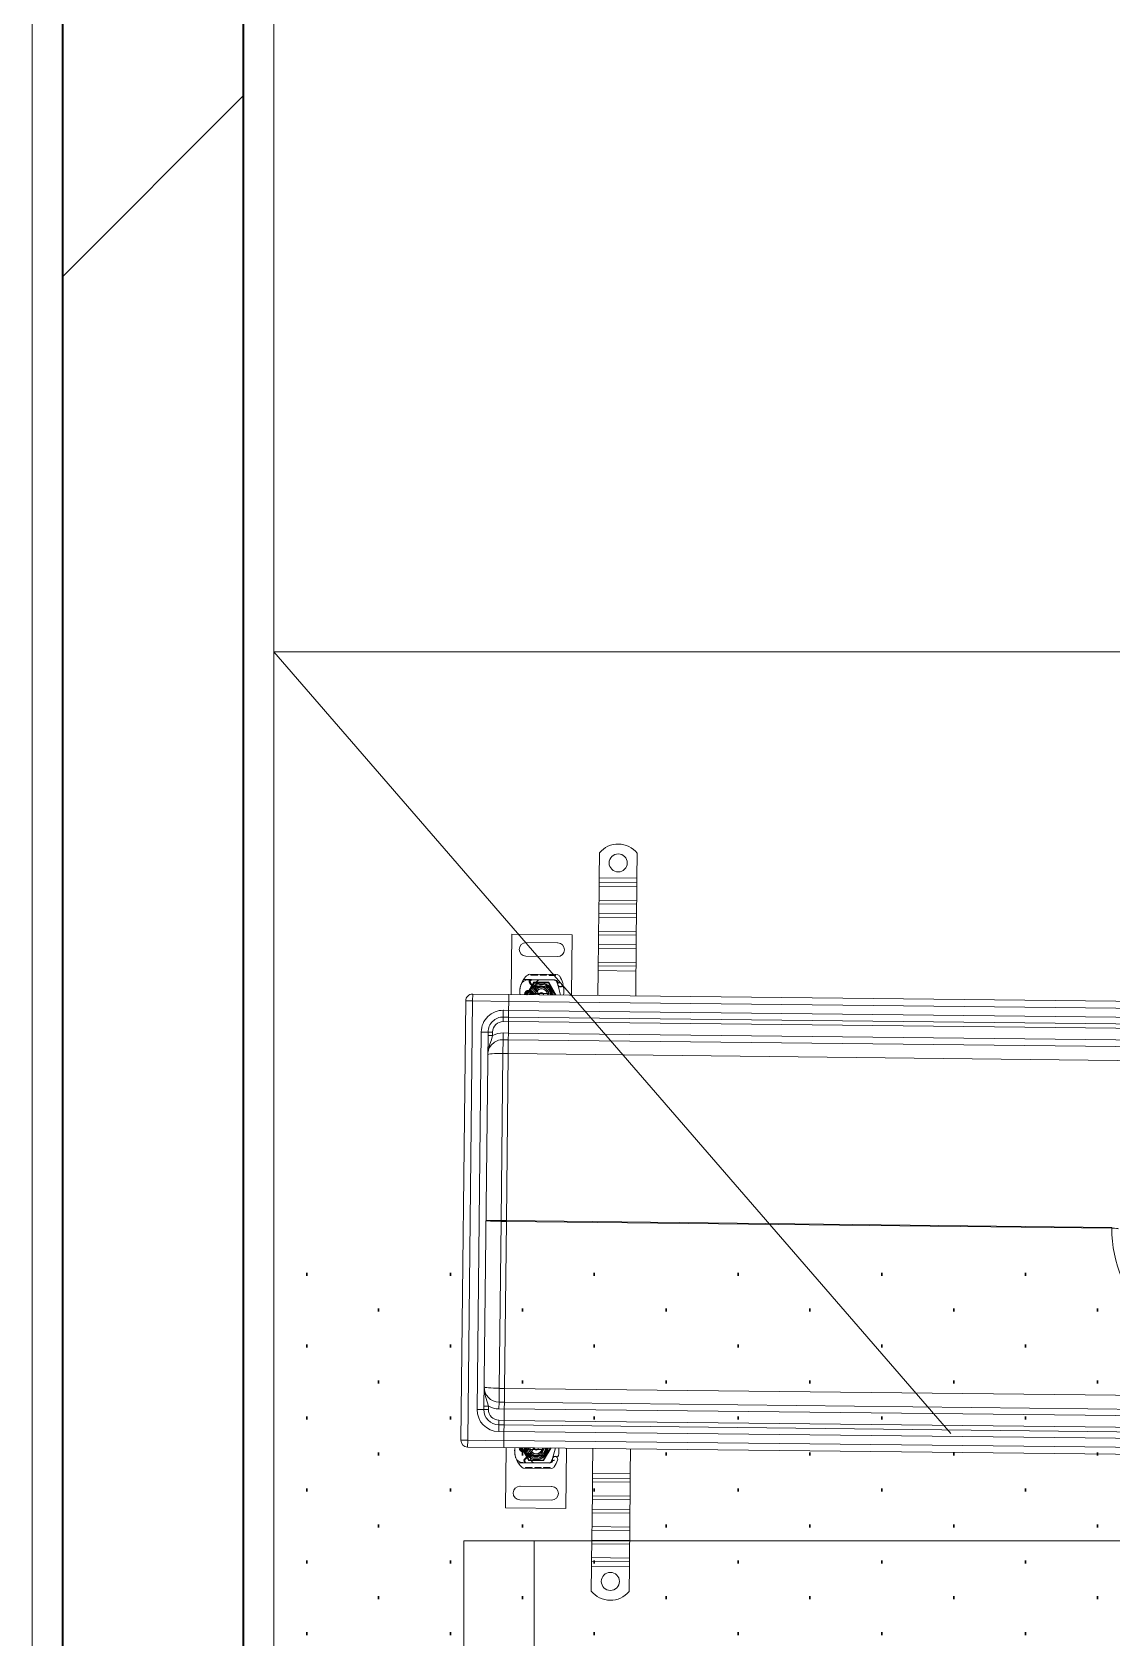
# Model space of a CAD drawing. Header units: millimetres. Extents: x -34838 to 729576, y -214038 to 121482.
# Drawn here: x 568622 to 569337, y -95108 to -94045 of the extents above; entities that cross this region are included whole.
import ezdxf

# ---------------------------------------------------------------- set-up
doc = ezdxf.new("R2010")
doc.units = ezdxf.units.MM
doc.header["$MEASUREMENT"] = 0
doc.linetypes.add('ШТРИХОВА 1_2', pattern=[1300, 750, -550])
for name, color, linetype, lineweight in [('0_Ном._пера__1', 7, 'Continuous', 13), ('0_Ном._пера__6', 7, 'Continuous', 60), ('АБ _ 0 _ СТІНИ _ ПЕРЕГОРОДКИ (ГК).3D_Ном._пера__27', 7, 'Continuous', 35), ('АБ _ 0 _ СТІНИ _ ПЕРЕГОРОДКИ (ГК).3D_Ном._пера__87', 7, 'Continuous', 13)]:
    doc.layers.add(name, color=color, linetype=linetype, lineweight=lineweight)
doc.layers.add('АБ _ 0 _ СТІНИ _ ПЕРЕГОРОДКИ (ГК).3D', color=7, linetype='Continuous')

# ---------------------------------------------------------------- blocks, each defined once
blk = doc.blocks.new('Стена_106_1', base_point=(568701.8, -91597.7))
at = {"layer": 'АБ _ 0 _ СТІНИ _ ПЕРЕГОРОДКИ (ГК).3D', "linetype": 'Continuous', "lineweight": 0, "true_color": 0x000000}
h = blk.add_hatch(dxfattribs=at)
h.set_pattern_fill('М___ЦЕГЛА_ОБЛИЧКУВАЛЬНА__3B', color=18, style=0, pattern_type=2)
h.set_pattern_definition([(45, (518441.8, -97737.7), (-707.107, 707.107), []), (45, (518300.3, -97596.3), (-707.107, 707.107), [])])
h.paths.add_polyline_path([(568761.8, -95997.7), (568761.8, -91677.7), (568641.8, -91677.7), (568641.8, -95997.7)])
at = {"layer": 'АБ _ 0 _ СТІНИ _ ПЕРЕГОРОДКИ (ГК).3D_Ном._пера__27', "color": 7, "linetype": 'Continuous', "lineweight": 35}
for p, q in [((568641.8, -91677.7), (568641.8, -95997.7)), ((568761.8, -95997.7), (568761.8, -91677.7))]:
    blk.add_line(p, q, dxfattribs=at)
at = {"layer": 'АБ _ 0 _ СТІНИ _ ПЕРЕГОРОДКИ (ГК).3D_Ном._пера__87', "color": 7, "linetype": 'Continuous', "lineweight": 13, "flags": 128}
for points in [[(568621.8, -91677.7), (568621.8, -96137.7)], [(568781.8, -95977.7), (568781.8, -91677.7)]]:
    blk.add_lwpolyline(points, dxfattribs=at)

msp = doc.modelspace()

# ---------------------------------------------------------------- hatches: boundary and pattern name
at = {"layer": '0_Ном._пера__6', "linetype": 'Continuous', "lineweight": 60}
h = msp.add_hatch(dxfattribs=at)
h.set_pattern_fill('DOTS_0001', style=0, pattern_type=2)
h.set_pattern_definition([(270, (569422.755, -95938.9), (-47.625, 23.8125), [0, -47.625])])
h.paths.add_polyline_path([(568757.8, -94843.9), (568757.8, -95938.9), (570087.8, -95938.9), (570087.8, -94843.9)])

# ---------------------------------------------------------------- linework, layer by layer
at = {"layer": '0_Ном._пера__1', "color": 7, "linetype": 'ШТРИХОВА 1_2', "lineweight": 13}
for p, q in [((568781.8, -94455.3), (570081.8, -94455.3)), ((570081.8, -95955.3), (568781.8, -94455.3))]:
    msp.add_line(p, q, dxfattribs=at)
at = {"layer": '0_Ном._пера__1', "color": 7, "linetype": 'Continuous', "lineweight": 13}
for p, q in [((568997.6, -94588.3), (568997.4, -94604.8)), ((569022.6, -94588.6), (569022.4, -94605.1)), ((568997.4, -94604.8), (568997.4, -94608)), ((569022.4, -94605.1), (568997.4, -94604.8)), ((568997.4, -94608), (568997.4, -94610.5)), ((569022.4, -94608.3), (568997.4, -94608)), ((569022.4, -94605.1), (569022.4, -94608.3)), ((568997.3, -94619.7), (568997.4, -94610.5)), ((569022.4, -94610.8), (568997.4, -94610.5)), ((569022.3, -94620), (569022.4, -94610.8)), ((569022.4, -94608.3), (569022.4, -94610.8)), ((568997.2, -94628.5), (568997.1, -94631)), ((568997.3, -94619.7), (568997.2, -94622.2)), ((568997.2, -94622.2), (568997.2, -94628.5)), ((569022.2, -94622.4), (568997.2, -94622.2)), ((569022.2, -94628.8), (568997.2, -94628.5)), ((569022.3, -94620), (568997.3, -94619.7)), ((569022.2, -94628.8), (569022.1, -94631.3)), ((569022.3, -94620), (569022.2, -94622.4)), ((569022.2, -94622.4), (569022.2, -94628.8)), ((568997, -94640.2), (568997.1, -94631)), ((569022.1, -94631.3), (568997.1, -94631)), ((569022, -94640.5), (569022.1, -94631.3)), ((568939.5, -94642.2), (568939.1, -94682.2)), ((568979.5, -94642.6), (568939.5, -94642.2)), ((568948.9, -94647.8), (568969.9, -94648)), ((568979.1, -94682.6), (568979.5, -94642.6)), ((568997, -94642.7), (568996.9, -94649)), ((568996.9, -94649), (568996.9, -94651.5)), ((569021.9, -94649.3), (568996.9, -94649)), ((568997, -94640.2), (568997, -94642.7)), ((569022, -94640.5), (568997, -94640.2)), ((569022, -94642.9), (568997, -94642.7)), ((569022, -94642.9), (569021.9, -94649.3)), ((569021.9, -94649.3), (569021.9, -94651.8)), ((569022, -94640.5), (569022, -94642.9)), ((568969.8, -94657), (568948.8, -94656.8)), ((568996.8, -94660.7), (568996.9, -94651.5)), ((568996.8, -94660.7), (568996.8, -94663.2)), ((569021.8, -94661), (568996.8, -94660.7)), ((569021.9, -94651.8), (568996.9, -94651.5)), ((569021.8, -94661), (569021.9, -94651.8)), ((569021.8, -94661), (569021.8, -94663.4)), ((568969.5, -94669), (568951.3, -94668.8)), ((568952.2, -94668.8), (568952.2, -94669.3)), ((568952.2, -94669.3), (568956.7, -94669.4)), ((568953.1, -94668.8), (568953.1, -94669.3)), ((568955.8, -94668.8), (568955.8, -94669.3)), ((568956.7, -94668.9), (568956.7, -94669.4)), ((568958.4, -94668.9), (568958.4, -94669.4)), ((568958.4, -94668.9), (568958.4, -94669.4)), ((568958.4, -94669.4), (568958.4, -94669.4)), ((568958.4, -94669.4), (568962.5, -94669.4)), ((568959.1, -94668.9), (568959.1, -94669.4)), ((568959.2, -94668.9), (568959.2, -94669.4)), ((568961.6, -94668.9), (568961.6, -94669.4)), ((568962.5, -94668.9), (568962.5, -94669.4)), ((568964.3, -94669), (568964.3, -94669.5)), ((568964.3, -94669), (568964.3, -94669.5)), ((568964.3, -94669.5), (568966.4, -94669.5)), ((568965.2, -94669), (568965.2, -94669.5)), ((568965.2, -94669), (568965.2, -94669.5)), ((568965.2, -94669), (568965.2, -94669.5)), ((568965.5, -94669), (568965.5, -94669.5)), ((568966.4, -94669), (568966.4, -94669.5)), ((568966.4, -94669.5), (568968.5, -94669.5)), ((568967.3, -94669), (568967.3, -94669.5)), ((568967.5, -94669), (568967.5, -94669.5)), ((568967.6, -94669), (568967.6, -94669.5)), ((568967.6, -94669), (568967.6, -94669.5)), ((568968.5, -94669), (568968.5, -94669.5)), ((568968.5, -94669), (568968.5, -94669.5)), ((568996.7, -94666.3), (568996.6, -94682.8)), ((568996.8, -94663.2), (568996.7, -94666.3)), ((569021.7, -94666.6), (568996.7, -94666.3)), ((569021.8, -94663.4), (568996.8, -94663.2)), ((569021.7, -94666.6), (569021.6, -94683.1)), ((569021.8, -94663.4), (569021.7, -94666.6)), ((568913.5, -94686.4), (568913.6, -94681.9)), ((568937.6, -94682.2), (568913.6, -94681.9)), ((568937.6, -94682.2), (568937.5, -94686.7)), ((569424, -94687.6), (568937.6, -94682.2)), ((568947.3, -94672.2), (568952.5, -94672.3)), ((568954.5, -94674.4), (568949.8, -94682.3)), ((568951.9, -94680.1), (568949.9, -94680.1)), ((568949.9, -94680.6), (568951.8, -94680.6)), ((568953, -94672.4), (568950.3, -94672.4)), ((568955.7, -94679.3), (568951.4, -94674.8)), ((568952, -94674.7), (568954.2, -94677)), ((568952.5, -94672.3), (568958.5, -94672.4)), ((568957.8, -94672.4), (568953, -94672.4)), ((568963.8, -94674.5), (568954.5, -94674.4)), ((568954.9, -94677.3), (568955.4, -94677.3)), ((568955.2, -94681.4), (568962.9, -94681.5)), ((568955.4, -94677.3), (568956, -94677.3)), ((568956, -94677.3), (568955.5, -94676.8)), ((568956.6, -94676.8), (568956.5, -94676.8)), ((568956.6, -94677.3), (568956.5, -94677.3)), ((568959.1, -94676.9), (568956.6, -94676.8)), ((568956.6, -94677.3), (568959.1, -94677.4)), ((568958.5, -94672.5), (568957.8, -94672.4)), ((568958.5, -94672.4), (568968, -94672.5)), ((568968, -94672.6), (568958.5, -94672.5)), ((568963.7, -94677.1), (568959.3, -94676.9)), ((568959.3, -94677.4), (568963.7, -94677.6)), ((568968.3, -94682.5), (568963.8, -94674.5)), ((568969.4, -94673.9), (568970, -94675.7)), ((568970, -94674.2), (568969.8, -94673.8)), ((568970.1, -94676.1), (568970, -94675.7)), ((568971.8, -94682.6), (568970.2, -94676.4)), ((568905.8, -94977.3), (568909, -94686.4)), ((568913.5, -94686.4), (568909, -94686.4)), ((568913.5, -94686.4), (568910.3, -94977.4)), ((568913.5, -94686.4), (568937.5, -94686.7)), ((568933.9, -94692.6), (568937.4, -94692.7)), ((568933.9, -94697.1), (568933.9, -94692.6)), ((568937.4, -94692.7), (568937.5, -94686.7)), ((568937.4, -94697.2), (568937.4, -94692.7)), ((569423.9, -94698.2), (568937.4, -94692.8)), ((568937.5, -94686.8), (569424, -94692.2)), ((568937.4, -94697.2), (568933.9, -94697.1)), ((568933.9, -94697.1), (568933.9, -94700.1)), ((568937.4, -94700.2), (568933.9, -94700.1)), ((568937.3, -94707.7), (568937.4, -94700.2)), ((568937.4, -94697.2), (569423.9, -94702.6)), ((568937.4, -94697.2), (568937.4, -94700.2)), ((568937.4, -94700.1), (569423.8, -94705.5)), ((568916.5, -94957), (568919.3, -94707)), ((568923.8, -94707), (568919.3, -94707)), ((568923.8, -94707), (568921, -94957)), ((568923.8, -94707), (568926.8, -94707.1)), ((568923.8, -94709.3), (568926.8, -94709.4)), ((568926.8, -94707.1), (568926.8, -94709.4)), ((568933.7, -94712.1), (568933.6, -94721.3)), ((568933.7, -94712.1), (568933.8, -94707.6)), ((568937.2, -94712.2), (568933.7, -94712.1)), ((568933.8, -94707.6), (568937.3, -94707.7)), ((568937.2, -94712.2), (568937.3, -94707.7)), ((568937.2, -94712.2), (569423.7, -94717.6)), ((569423.7, -94713.2), (568937.3, -94707.8)), ((568933.6, -94721.3), (568932.4, -94831.9)), ((568937.1, -94721.3), (568933.6, -94721.3)), ((568935.9, -94831.9), (568937.1, -94721.3)), ((568937.2, -94715.8), (568937.1, -94721.3)), ((568937.1, -94721.3), (569423.6, -94726.7)), ((568931.2, -94943), (568932.4, -94832.4)), ((568932.4, -94831.9), (568935.9, -94831.9)), ((568932.4, -94832.4), (568932.4, -94831.9)), ((568935.9, -94832.4), (568932.4, -94832.4)), ((568935.9, -94832.4), (568934.7, -94943)), ((569337, -94836.4), (568935.9, -94831.9)), ((568935.9, -94831.9), (568935.9, -94832.4)), ((568935.9, -94832.4), (569337, -94836.9)), ((568931.1, -94952.1), (568931.2, -94943)), ((568934.7, -94943), (568931.2, -94943)), ((568934.6, -94948.5), (568934.7, -94943)), ((569421.1, -94948.4), (568934.7, -94943)), ((568916.5, -94957), (568921, -94957)), ((568921, -94954.7), (568924, -94954.7)), ((568921, -94957), (568924, -94957)), ((568924, -94957), (568924, -94954.7)), ((568931.1, -94952.1), (568931, -94956.6)), ((568931, -94956.6), (568934.5, -94956.7)), ((568934.6, -94952.2), (568931.1, -94952.1)), ((568934.5, -94956.7), (568934.4, -94964.2)), ((568934.6, -94952.2), (568934.5, -94956.7)), ((568934.5, -94956.5), (569421, -94961.9)), ((569421, -94957.6), (568934.6, -94952.2)), ((568930.9, -94967.1), (568930.9, -94964.1)), ((568934.4, -94964.2), (568930.9, -94964.1)), ((568930.9, -94971.6), (568930.9, -94967.1)), ((568930.9, -94967.1), (568934.4, -94967.2)), ((568934.3, -94971.7), (568934.4, -94967.2)), ((568934.4, -94967.2), (568934.4, -94964.2)), ((569420.9, -94969.7), (568934.4, -94964.3)), ((569420.9, -94972.6), (568934.4, -94967.2)), ((568905.8, -94977.3), (568910.3, -94977.4)), ((568910.2, -94981.9), (568910.3, -94977.4)), ((568934.3, -94977.7), (568910.3, -94977.4)), ((568934.3, -94971.7), (568930.9, -94971.6)), ((568934.3, -94977.7), (568934.2, -94982.2)), ((568934.3, -94971.7), (568934.3, -94977.7)), ((569420.8, -94982.9), (568934.3, -94977.5)), ((568934.4, -94971.5), (569420.8, -94976.9)), ((568910.2, -94981.9), (568934.2, -94982.2)), ((568934.2, -94982.2), (569420.7, -94987.6)), ((568935.3, -95022.2), (568935.7, -94982.2)), ((568951, -94990.4), (568946.5, -94982.3)), ((568946.5, -94984), (568948.5, -94984.1)), ((568948.5, -94984.6), (568946.5, -94984.5)), ((568952.3, -94985.4), (568947.9, -94989.8)), ((568948.5, -94989.9), (568950.8, -94987.7)), ((568960.3, -94990.5), (568951, -94990.4)), ((568951.5, -94987.4), (568952, -94987.4)), ((568951.8, -94983.4), (568959.6, -94983.4)), ((568952, -94987.4), (568952.6, -94987.4)), ((568952.6, -94987.4), (568952, -94987.9)), ((568953.1, -94987.9), (568953, -94987.9)), ((568953.1, -94987.4), (568955.7, -94987.4)), ((568953.1, -94987.4), (568953.1, -94987.4)), ((568955.7, -94987.9), (568953.1, -94987.9)), ((568955.9, -94987.4), (568960.3, -94987.3)), ((568960.3, -94987.8), (568955.9, -94987.9)), ((568965, -94982.5), (568960.3, -94990.5)), ((568965.9, -94991.1), (568966.5, -94989.4)), ((568966.5, -94990.8), (568966.3, -94991.3)), ((568966.7, -94988.9), (568966.5, -94989.4)), ((568968.5, -94982.5), (568966.8, -94988.7)), ((568975.7, -94982.6), (568975.3, -95022.6)), ((568993, -94999.3), (568993.2, -94982.8)), ((569018, -94999.6), (569018.2, -94983.1)), ((568943.7, -94992.3), (568948.9, -94992.4)), ((568949.4, -94992.3), (568946.8, -94992.2)), ((568965.9, -94996), (568947.7, -94995.9)), ((568948.6, -94995.4), (568953.1, -94995.4)), ((568948.6, -94995.9), (568948.6, -94995.4)), ((568948.9, -94992.4), (568954.9, -94992.4)), ((568954.3, -94992.3), (568949.4, -94992.3)), ((568949.5, -94995.9), (568949.5, -94995.4)), ((568952.2, -94995.9), (568952.2, -94995.4)), ((568953.1, -94995.9), (568953.1, -94995.4)), ((568954.9, -94992.3), (568954.3, -94992.3)), ((568954.8, -94995.4), (568954.8, -94995.4)), ((568954.8, -94995.4), (568958.9, -94995.4)), ((568954.8, -94995.9), (568954.8, -94995.4)), ((568954.8, -94995.9), (568954.8, -94995.4)), ((568964.5, -94992.4), (568954.9, -94992.3)), ((568954.9, -94992.4), (568964.5, -94992.5)), ((568955.5, -94995.9), (568955.5, -94995.4)), ((568955.5, -94995.9), (568955.5, -94995.4)), ((568957.9, -94995.9), (568958, -94995.4)), ((568958.9, -94995.9), (568958.9, -94995.4)), ((568960.6, -94995.5), (568962.8, -94995.5)), ((568960.6, -94996), (568960.6, -94995.5)), ((568960.6, -94996), (568960.6, -94995.5)), ((568961.5, -94996), (568961.5, -94995.5)), ((568961.5, -94996), (568961.5, -94995.5)), ((568961.6, -94996), (568961.6, -94995.5)), ((568961.8, -94996), (568961.8, -94995.5)), ((568962.8, -94995.5), (568964.9, -94995.5)), ((568962.8, -94996), (568962.8, -94995.5)), ((568963.7, -94996), (568963.7, -94995.5)), ((568963.9, -94996), (568963.9, -94995.5)), ((568964, -94996), (568964, -94995.5)), ((568964, -94996), (568964, -94995.5)), ((568964.9, -94996), (568964.9, -94995.5)), ((568964.9, -94996), (568964.9, -94995.5)), ((568993, -95002.5), (568993, -94999.3)), ((568993, -94999.3), (569018, -94999.6)), ((569018, -95002.7), (569018, -94999.6)), ((568965.9, -95008), (568945, -95007.8)), ((568993, -95004.9), (568992.9, -95014.1)), ((568993, -95004.9), (568993, -95002.5)), ((568993, -95002.5), (569018, -95002.7)), ((568993, -95004.9), (569018, -95005.2)), ((569018, -95005.2), (569017.9, -95014.4)), ((569018, -95005.2), (569018, -95002.7)), ((568975.3, -95022.6), (568935.3, -95022.2)), ((568944.9, -95016.8), (568965.8, -95017)), ((568992.8, -95023), (568992.9, -95016.6)), ((568992.9, -95016.6), (568992.9, -95014.1)), ((568992.9, -95014.1), (569017.9, -95014.4)), ((568992.9, -95016.6), (569017.9, -95016.9)), ((569017.8, -95023.3), (569017.9, -95016.9)), ((569017.9, -95016.9), (569017.9, -95014.4)), ((568992.8, -95025.5), (568992.7, -95034.6)), ((568992.8, -95025.5), (568992.8, -95023)), ((568992.8, -95023), (569017.8, -95023.3)), ((568992.8, -95025.5), (569017.8, -95025.7)), ((569017.8, -95025.7), (569017.7, -95034.9)), ((569017.8, -95025.7), (569017.8, -95023.3)), ((568907.8, -95938.9), (568907.8, -95043.9)), ((568907.8, -95043.9), (569937.8, -95043.9)), ((568954.3, -95938.9), (568954.3, -95043.9)), ((568992.5, -95046), (568992.6, -95043.5)), ((568992.6, -95037.1), (568992.7, -95034.6)), ((568992.6, -95043.5), (568992.6, -95037.1)), ((568992.6, -95037.1), (569017.6, -95037.4)), ((568992.6, -95043.5), (569017.6, -95043.8)), ((568992.7, -95034.6), (569017.7, -95034.9)), ((569017.5, -95046.2), (569017.6, -95043.8)), ((569017.6, -95037.4), (569017.7, -95034.9)), ((569017.6, -95043.8), (569017.6, -95037.4)), ((568992.5, -95046), (568992.4, -95055.1)), ((568992.5, -95046), (569017.5, -95046.2)), ((569017.5, -95046.2), (569017.4, -95055.4)), ((568992.2, -95077.3), (568992.4, -95060.8)), ((568992.4, -95057.6), (568992.4, -95055.1)), ((568992.4, -95055.1), (569017.4, -95055.4)), ((568992.4, -95060.8), (568992.4, -95057.6)), ((568992.4, -95057.6), (569017.4, -95057.9)), ((568992.4, -95060.8), (569017.4, -95061.1)), ((569017.2, -95077.6), (569017.4, -95061.1)), ((569017.4, -95057.9), (569017.4, -95055.4)), ((569017.4, -95061.1), (569017.4, -95057.9))]:
    msp.add_line(p, q, dxfattribs=at)
at = {"layer": '0_Ном._пера__1', "color": 7, "linetype": 'Continuous', "lineweight": 13, "flags": 128}
for points in [[(568945.5, -94675.9), (568945.1, -94677.2), (568944.9, -94678.6), (568944.9, -94679.2), (568944.8, -94680.6)], [(568949.2, -94682.3), (568954.2, -94673.9)], [(568954.2, -94673.9), (568964.1, -94674)], [(568954.2, -94681.4), (568955.2, -94681.4)], [(568956.5, -94676.8), (568956.2, -94676.8), (568956, -94676.8), (568955.8, -94676.8), (568955.6, -94676.8), (568955.5, -94676.8), (568955.5, -94676.8)], [(568956, -94677.3), (568956, -94677.3), (568956.1, -94677.3), (568956.2, -94677.3), (568956.3, -94677.3), (568956.4, -94677.3), (568956.5, -94677.3)], [(568962.9, -94681.5), (568964, -94681.5)], [(568964.1, -94674), (568968.9, -94682.5)], [(568964.4, -94678), (568964.6, -94678.1), (568964.8, -94678.2)], [(568964.4, -94679.5), (568964.5, -94679.2), (568964.6, -94678.9)], [(568964.4, -94679.5), (568964.5, -94679.5)], [(568964.9, -94679.5), (568964.9, -94679.4), (568964.8, -94678.8), (568964.6, -94678.2), (568964.5, -94678.1)], [(568964.6, -94678.9), (568964.6, -94679.2), (568964.5, -94679.5)], [(568964.5, -94679.6), (568964.7, -94679.5), (568964.9, -94679.5)], [(568964.5, -94679.6), (568965.7, -94682.5)], [(568966.8, -94682.5), (568966.6, -94680.8), (568964.8, -94678.2)], [(568965, -94677.9), (568964.9, -94679.5)], [(568966.3, -94682.5), (568965.9, -94681), (568964.9, -94679.5)], [(568964.9, -94679.5), (568966.3, -94682.5)], [(568970.2, -94676.2), (568970.1, -94676.1)], [(568971.3, -94674.5), (568971, -94674.4), (568970.8, -94674.4), (568970.4, -94674.4), (568970.2, -94674.3), (568970.2, -94674.3)], [(568970.2, -94676.4), (568970.2, -94676.2)], [(568970.2, -94676.4), (568970.2, -94676.4)], [(568972.5, -94676.9), (568972.2, -94677), (568971.6, -94677), (568971.2, -94677), (568970.9, -94676.9), (568970.5, -94676.6)], [(568974, -94677.7), (568973.6, -94677.3)], [(568926.8, -94709.4), (568926, -94712.1), (568925, -94715), (568924, -94718.3), (568923.7, -94720.2), (568923.7, -94721.1), (568923.6, -94722)], [(568937.2, -94712.2), (568937.2, -94712.8), (568937.2, -94714.8), (568937.2, -94716.4)], [(569337, -94836.4), (569337, -94836.6), (569337, -94836.9)], [(568924, -94954.7), (568923.3, -94952), (568922.4, -94949), (568921.5, -94945.7), (568921.3, -94943.9), (568921.2, -94942.9), (568921.2, -94942)], [(568934.6, -94947.9), (568934.6, -94949.5), (568934.6, -94951.5), (568934.6, -94952.2)], [(568942, -94988.6), (568941.7, -94987.3), (568941.5, -94985.9), (568941.5, -94985.2), (568941.5, -94983.9)], [(568945.9, -94982.3), (568950.7, -94990.8)], [(568950.7, -94990.8), (568960.5, -94990.9)], [(568950.8, -94983.3), (568951.8, -94983.4)], [(568953, -94987.9), (568952.7, -94987.9), (568952.5, -94987.9), (568952.4, -94987.9), (568952.1, -94987.9), (568952.1, -94987.9), (568952, -94987.9)], [(568952.6, -94987.4), (568952.6, -94987.4), (568952.6, -94987.4), (568952.7, -94987.4), (568952.8, -94987.4), (568952.9, -94987.4), (568953.1, -94987.4)], [(568959.6, -94983.4), (568960.6, -94983.4)], [(568960.5, -94990.9), (568965.5, -94982.5)], [(568961, -94985.5), (568961.1, -94985.4)], [(568961, -94985.5), (568961.1, -94985.8), (568961.2, -94986.1)], [(568961, -94986.9), (568961.2, -94986.8), (568961.4, -94986.7)], [(568961.2, -94986.1), (568961.2, -94985.7), (568961.1, -94985.4)], [(568961.5, -94985.5), (568961.5, -94985.5), (568961.4, -94986.2), (568961.2, -94986.7), (568961.1, -94986.8)], [(568961.2, -94985.4), (568962.4, -94982.5)], [(568961.2, -94985.4), (568961.3, -94985.4), (568961.5, -94985.5)], [(568963.5, -94982.5), (568963.2, -94984.2), (568961.4, -94986.7)], [(568963, -94982.5), (568962.6, -94984), (568961.5, -94985.5)], [(568961.5, -94985.5), (568963, -94982.5)], [(568961.6, -94987), (568961.5, -94985.5)], [(568966.8, -94988.7), (568966.7, -94988.8)], [(568966.8, -94988.7), (568966.7, -94988.7)], [(568966.7, -94988.8), (568966.7, -94988.9)], [(568967.8, -94990.6), (568967.5, -94990.6), (568967.3, -94990.7), (568966.9, -94990.7), (568966.7, -94990.7), (568966.7, -94990.7)], [(568969.1, -94988.2), (568968.8, -94988.1), (568968.2, -94988), (568967.7, -94988.1), (568967.4, -94988.2), (568967, -94988.4)], [(568970.5, -94987.5), (568970.2, -94987.8)]]:
    msp.add_lwpolyline(points, dxfattribs=at)
at = {"layer": '0_Ном._пера__1', "color": 7, "linetype": 'Continuous', "lineweight": 13}
msp.add_lwpolyline([(568907.8, -95938.9), (568907.8, -95043.9), (569937.8, -95043.9), (569937.8, -95938.9)], close=True, dxfattribs=at)
for centre in [(569010, -94595), (569004.8, -95070.9)]:
    msp.add_circle(centre, 6, dxfattribs=at)
for centre, radius, start, end in [((569010, -94598.5), 16, 37.9894, 140.7398), ((568948.9, -94652.3), 4.5, 89.3646, 269.3646), ((568969.9, -94652.5), 4.5, 269.3646, 89.3646), ((568958.9, -94680.1), 14, 129.2518, 160.6309), ((568951.3, -94670.8), 2, 89.202, 129.2518), ((568969.5, -94671), 2, 31.1951, 89.202), ((568950.9, -94682.3), 23.8, 18.9491, 31.1951), ((568913.5, -94686.4), 4.5, 89.3646, 179.3646), ((568959.8, -94680.4), 15, 160.6309, 180.8106), ((568950.8, -94680.5), 6, 180.8106, 196.7543), ((568950.3, -94677.4), 5, 157.3091, 162.4809), ((568950.3, -94677.4), 5, 89.3646, 157.3091), ((568950.9, -94682.3), 3, 359.3646, 179.3646), ((568950.9, -94682.3), 2.5, 359.3646, 179.3646), ((568950.9, -94682.3), 2, 118.3196, 179.3646), ((568949.9, -94680.6), 0.5, 89.3646, 118.3196), ((568952.5, -94673.8), 1.5, 89.202, 224.1802), ((568959.1, -94682.4), 7.8, 359.3646, 179.3646), ((568959.1, -94682.4), 7.65, 359.3646, 179.3646), ((568953, -94673.8), 1.37, 89.3646, 224.3429), ((568950.9, -94682.3), 2, 359.3646, 60.4096), ((568951.8, -94680.6), 0.5, 60.4096, 89.3646), ((568959.1, -94682.4), 6.94, 359.3646, 179.3646), ((568959.1, -94682.4), 6, 359.3646, 179.3646), ((568959.1, -94682.4), 5.05, 131.2199, 179.3646), ((568959.1, -94682.4), 5, 359.3646, 179.3646), ((568959.1, -94682.4), 5, 167.8277, 179.3646), ((568954.9, -94676.3), 1, 224.3429, 269.3646), ((568959.1, -94682.4), 5, 10.9016, 167.8277), ((568959.1, -94682.4), 4.19, 359.3646, 179.3646), ((568959.1, -94682.4), 4, 13.8421, 164.8871), ((568963.4, -94676.3), 8, 169.7964, 209.5692), ((568958.5, -94675.4), 3, 89.202, 169.7964), ((568963.4, -94676.2), 7.9, 169.959, 184.3491), ((568958.4, -94675.4), 2.9, 89.3646, 169.959), ((568959.1, -94682.4), 5.05, 89.3646, 131.2199), ((568952.5, -94682.4), 4.5, 29.5692, 44.1803), ((568952.5, -94682.4), 4.5, 0.5237, 29.5692), ((568959.1, -94682.4), 1.5, 359.3646, 179.3646), ((568959.1, -94682.4), 1.4, 359.3646, 179.3646), ((568959.1, -94682.4), 5.55, 87.0722, 89.3646), ((568959.1, -94682.4), 5.05, 87.0722, 89.3646), ((568963.6, -94678.6), 1.5, 344.0652, 87.0722), ((568963.6, -94678.6), 1, 344.0353, 87.0722), ((568959.1, -94682.4), 5, 359.3646, 10.9016), ((568967.5, -94674.6), 2, 18.0948, 89.3646), ((568968, -94674.6), 2.1, 24.2181, 89.202), ((568968, -94674.6), 2, 23.6557, 89.3646), ((568950.9, -94682.3), 20.9, 22.4698, 24.2177), ((568971.8, -94675.1), 1.89, 159.4332, 198.0948), ((568969.7, -94674.3), 0.3, 339.4332, 23.6557), ((568971.7, -94675.2), 1.75, 151.7684, 18.9491), ((568971.1, -94675.8), 1, 198.0948, 230.7634), ((568971.7, -94675.1), 1.95, 230.7634, 295.4164), ((568973, -94677.8), 1, 5.1945, 115.4164), ((568952, -94679.7), 22, 352.4026, 5.1945), ((568933.8, -94707.1), 14.5, 89.3646, 179.3646), ((568933.8, -94707.1), 10, 89.3646, 179.3646), ((568933.8, -94707.1), 7, 89.3646, 179.3646), ((568933.6, -94722.1), 10, 89.3646, 179.3646), ((568933.6, -94722.1), 14.5, 89.3646, 118.2303), ((569422.5, -94837.2), 85.5, 179.8024, 269.2599), ((568931.2, -94942.1), 10, 179.3646, 269.3646), ((568931, -94957.1), 14.5, 179.3646, 269.3646), ((568931, -94957.1), 10, 179.3646, 269.3646), ((568931.2, -94942.1), 14.5, 240.4989, 269.3646), ((568931, -94957.1), 7, 179.3646, 269.3646), ((568910.3, -94977.4), 4.5, 179.3646, 269.3646), ((568956.4, -94984.4), 15, 177.9186, 198.0983), ((568947.5, -94984.1), 6, 161.9749, 177.9186), ((568946.8, -94987.2), 5, 196.2484, 201.4201), ((568946.8, -94987.2), 5, 201.4201, 269.3646), ((568955.5, -94984.7), 14, 198.0983, 229.4774), ((568947.5, -94982.3), 3, 179.3646, 359.3646), ((568947.5, -94982.3), 2.5, 179.3646, 359.3646), ((568947.5, -94982.3), 2, 179.3646, 240.4096), ((568946.5, -94984), 0.5, 240.4096, 269.3646), ((568949, -94990.9), 1.5, 134.549, 269.5272), ((568955.7, -94982.4), 7.8, 179.3646, 359.3646), ((568955.7, -94982.4), 7.65, 179.3646, 359.3646), ((568949.4, -94990.9), 1.37, 134.3864, 269.3646), ((568947.5, -94982.3), 2, 298.3196, 359.3646), ((568948.5, -94984.1), 0.5, 269.3646, 298.3196), ((568955.7, -94982.4), 6.94, 179.3646, 359.3646), ((568955.7, -94982.4), 6, 179.3646, 359.3646), ((568955.7, -94982.4), 5, 179.3646, 359.3646), ((568955.7, -94982.4), 5, 179.3646, 190.9016), ((568955.7, -94982.4), 5.05, 179.3646, 227.5093), ((568955.7, -94982.4), 5, 190.9016, 347.8277), ((568951.5, -94988.4), 1, 89.3646, 134.3864), ((568955.7, -94982.4), 4.19, 179.3646, 359.3646), ((568955.7, -94982.4), 4, 193.8421, 344.8871), ((568959.9, -94988.6), 8, 149.16, 188.9328), ((568959.9, -94988.7), 7.9, 174.3801, 188.7702), ((568955, -94989.4), 3, 188.9328, 269.5272), ((568955, -94989.4), 2.9, 188.7702, 269.3646), ((568949.2, -94982.2), 4.5, 314.549, 329.1601), ((568955.7, -94982.4), 5.05, 227.5093, 269.3646), ((568949.2, -94982.2), 4.5, 329.16, 358.2055), ((568955.7, -94982.4), 1.5, 179.3646, 359.3646), ((568955.7, -94982.4), 1.4, 179.3646, 359.3646), ((568955.7, -94982.4), 5.05, 269.3646, 271.6571), ((568955.7, -94982.4), 5.55, 269.3646, 271.6571), ((568960.2, -94986.3), 1.5, 271.6571, 14.664), ((568960.2, -94986.3), 1, 271.657, 14.6939), ((568955.7, -94982.4), 5, 347.8277, 359.3646), ((568968.3, -94990), 1.89, 160.6344, 199.296), ((568947.5, -94982.3), 20.9, 334.5109, 336.2587), ((568968.2, -94989.9), 1.75, 339.7802, 206.9608), ((568966.2, -94990.7), 0.3, 335.0736, 19.296), ((568967.6, -94989.2), 1, 127.9658, 160.6344), ((568968.2, -94990), 1.95, 63.3129, 127.9658), ((568947.5, -94982.3), 23.8, 327.5342, 339.7802), ((568969.5, -94987.3), 1, 243.3129, 353.5347), ((568948.7, -94985), 22, 353.5347, 6.3266), ((568947.7, -94993.9), 2, 229.4774, 269.5272), ((568964, -94990.4), 2, 269.3646, 340.6344), ((568964.5, -94990.4), 2, 269.3646, 335.0736), ((568964.5, -94990.4), 2.1, 269.5272, 334.5112), ((568965.9, -94994), 2, 269.5272, 327.5342), ((568944.9, -95012.3), 4.5, 89.3646, 269.3646), ((568965.9, -95012.5), 4.5, 269.3646, 89.3646), ((569004.8, -95067.4), 16, 217.9894, 320.7398)]:
    msp.add_arc(centre, radius, start, end, dxfattribs=at)
for centre, major_axis, ratio, start_param, end_param in [((568961.9, -94682.2), (-2.73, 2.84), 0.948675, 4.712185, 4.722398), ((568963.9, -94678.8), (0.69, 1.12), 0.865496, 4.64047, 5.024928), ((568933.6, -94722.1), (-10, 0.11), 0.087156, 4.712389, 6.283185), ((568932.4, -94832.1), (10, -0.11), 0.026147, 1.570796, 3.141593), ((568932.4, -94832.1), (-10, 0.11), 0.026147, 0, 1.570796), ((569336.9, -94837.3), (4.5, -0.02), 0.08689, 0, 1.535389), ((568931.2, -94942.1), (-10, 0.11), 0.087156, 0, 1.570796), ((568958.5, -94982.7), (2.79, 2.78), 0.948675, 4.70238, 4.712593), ((568960.5, -94986.1), (-0.66, 1.13), 0.865496, 4.39985, 4.784308)]:
    msp.add_ellipse(centre, major_axis=major_axis, ratio=ratio, start_param=start_param, end_param=end_param, dxfattribs=at)

# ---------------------------------------------------------------- block references
at = {"layer": 'АБ _ 0 _ СТІНИ _ ПЕРЕГОРОДКИ (ГК).3D', "color": 7, "lineweight": 20}
msp.add_blockref('Стена_106_1', (568701.8, -91597.7), dxfattribs=at)

doc.saveas('drawing.dxf')
